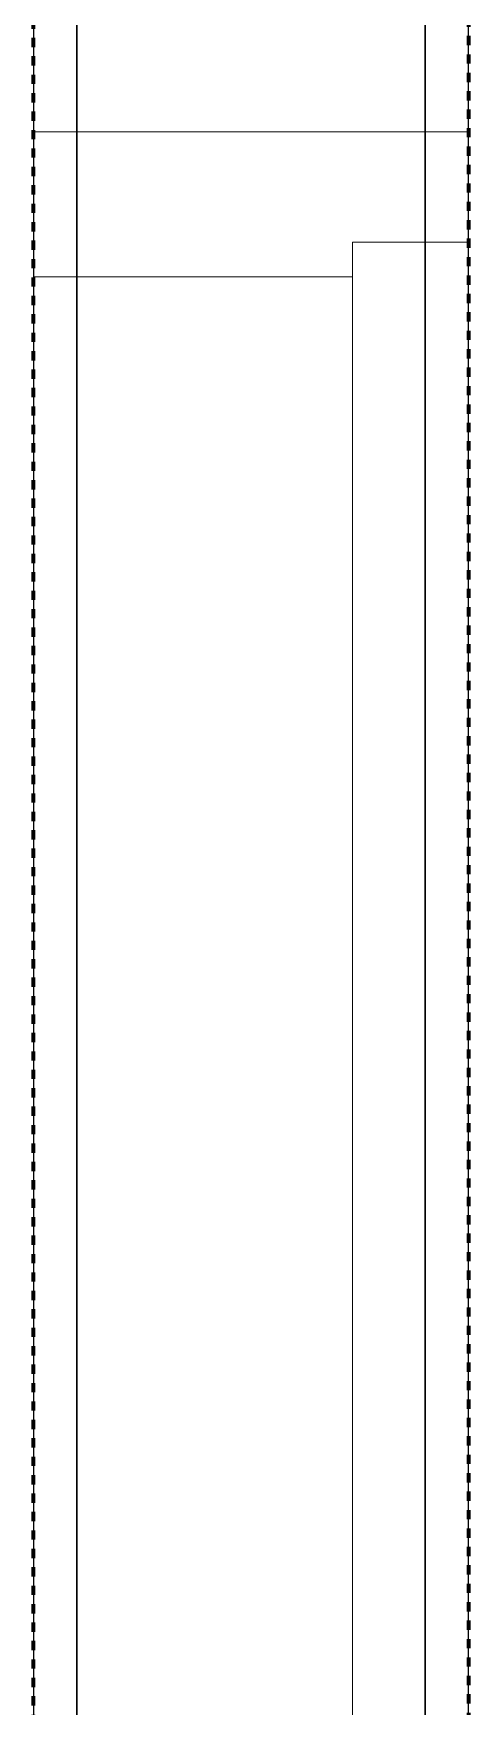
# Model space of a CAD drawing. Header units: millimetres. Extents: x -5300 to 98858, y -5196 to 93886.
# Drawn here: x 27335 to 27485, y 50757 to 51334 of the extents above; entities that cross this region are included whole.
import ezdxf

# ---------------------------------------------------------------- set-up
doc = ezdxf.new("R2010")
doc.units = ezdxf.units.MM
doc.linetypes.add('Штрих', pattern=[6.35, 3.175, -3.175])
doc.linetypes.add('Штрих_2_', pattern=[6.35, 3.175, -3.175])
for name, color, linetype, lineweight, true_color in [('_Разделитель помещений_', 4, 'Штрих', 70, 0x00ffff), ('Двери', 7, 'Continuous', 18, 0x7f7f7f), ('Обобщенные модели', 7, 'Continuous', 18, 0x7f7f7f), ('Стены', 7, 'Continuous', 18, 0x7f7f7f), ('Стены разрез', 7, 'Continuous', 50, 0x7f7f7f)]:
    doc.layers.add(name, color=color, linetype=linetype, lineweight=lineweight, true_color=true_color)

# ---------------------------------------------------------------- blocks, each defined once
blk = doc.blocks.new('СТВ_Перегородка_Кирпич 163996 - СТВ_Перегородка_Кирпич 2-247313-Подвал')
at = {"layer": 'Стены', "color": 254, "true_color": 0xd4d4d4}
blk.add_line((27350, 46650), (27350, 52500), dxfattribs=at)
blk = doc.blocks.new('СТВ_Перегородка_Кирпич 163996 - СТВ_Перегородка_Кирпич 163996-247310-Подвал')
at = {"layer": 'Стены', "color": 254, "true_color": 0xd4d4d4}
for p, q in [((27350, 51300), (27335, 51300)), ((27335, 51300), (27335, 51300)), ((27335, 50200), (27335, 51300)), ((27470, 51300), (27350, 51300)), ((27350, 51300), (27350, 51300)), ((27350, 50200), (27350, 51300)), ((27350, 51300), (27350, 50200)), ((27350, 51300), (27350, 51300)), ((27485, 51300), (27470, 51300)), ((27470, 51300), (27470, 51300)), ((27470, 50200), (27470, 51300)), ((27470, 51300), (27470, 50200)), ((27470, 51300), (27470, 51300)), ((27485, 51300), (27485, 50200)), ((27485, 51300), (27485, 51300))]:
    blk.add_line(p, q, dxfattribs=at)
at = {"layer": 'Стены разрез', "color": 254, "lineweight": 25, "true_color": 0xd4d4d4}
for p, q in [((27350, 52350), (27350, 46650)), ((27470, 46650), (27470, 52350)), ((27335, 52330), (27335, 49460)), ((27350, 49460), (27350, 52330)), ((27470, 52330), (27470, 46665)), ((27485, 46665), (27485, 52330))]:
    blk.add_line(p, q, dxfattribs=at)
blk.add_blockref('СТВ_Перегородка_Кирпич 163996 - СТВ_Перегородка_Кирпич 2-247313-Подвал', (0, 0))
blk = doc.blocks.new('Д-5 - Д-5-247359-Подвал')
at = {"layer": 'Двери', "color": 254, "true_color": 0xd4d4d4}
for p, q in [((27485, 51300), (27335, 51300)), ((27335, 51300), (27335, 51250)), ((27485, 51300), (27335, 51300)), ((27335, 51300), (27335, 51300)), ((27335, 51300), (27485, 51300)), ((27335, 51300), (27335, 51300)), ((27335, 51300), (27335, 51250)), ((27335, 51250), (27335, 51300)), ((27335, 51250), (27335, 51300)), ((27335, 51300), (27485, 51300)), ((27335, 51250), (27335, 51300)), ((27335, 51300), (27485, 51300)), ((27485, 51300), (27335, 51300)), ((27335, 51300), (27335, 51300)), ((27335, 51300), (27485, 51300)), ((27485, 51300), (27335, 51300)), ((27335, 51300), (27335, 50200)), ((27335, 50200), (27335, 51300)), ((27335, 51300), (27335, 51300)), ((27335, 51300), (27335, 51250)), ((27485, 51262), (27485, 51300)), ((27485, 51262), (27485, 51300)), ((27485, 51300), (27485, 51300)), ((27485, 51300), (27485, 51262)), ((27485, 51300), (27485, 51300)), ((27485, 51300), (27485, 51262)), ((27485, 50200), (27485, 51300)), ((27485, 51300), (27485, 51300)), ((27485, 51300), (27485, 51262)), ((27485, 51300), (27485, 51262)), ((27485, 51300), (27485, 51300)), ((27485, 50200), (27485, 51300)), ((27445, 51262), (27485, 51262)), ((27445, 51250), (27445, 51262)), ((27445, 51262), (27445, 51262)), ((27445, 51262), (27485, 51262)), ((27485, 51262), (27445, 51262)), ((27445, 51250), (27445, 51262)), ((27445, 51262), (27445, 51262)), ((27445, 51262), (27445, 51250)), ((27445, 51262), (27445, 51250)), ((27485, 51262), (27445, 51262)), ((27445, 50238), (27445, 51262)), ((27445, 51262), (27485, 51262)), ((27485, 51262), (27445, 51262)), ((27445, 51262), (27445, 51262)), ((27445, 51262), (27485, 51262)), ((27445, 51262), (27445, 51250)), ((27485, 51262), (27445, 51262)), ((27445, 51262), (27445, 51262)), ((27445, 51262), (27445, 50238)), ((27445, 51250), (27445, 51262)), ((27445, 50238), (27445, 51262)), ((27445, 51262), (27485, 51262)), ((27445, 51262), (27445, 50238)), ((27445, 50238), (27445, 51262)), ((27445, 51262), (27445, 51262)), ((27485, 51262), (27445, 51262)), ((27445, 51262), (27445, 51262)), ((27445, 51262), (27485, 51262)), ((27485, 51262), (27445, 51262)), ((27445, 51262), (27445, 50238)), ((27485, 51262), (27485, 51262)), ((27485, 51262), (27485, 51262)), ((27485, 51262), (27485, 51262)), ((27485, 51262), (27485, 50238)), ((27485, 51262), (27485, 50238)), ((27485, 51262), (27485, 51262)), ((27485, 51262), (27485, 50238)), ((27485, 51262), (27485, 51262)), ((27485, 51262), (27485, 50238)), ((27485, 50238), (27485, 51262)), ((27485, 51262), (27485, 51262)), ((27485, 50238), (27485, 51262)), ((27335, 51250), (27445, 51250)), ((27335, 51250), (27335, 51250)), ((27445, 51250), (27335, 51250)), ((27335, 51250), (27335, 51250)), ((27335, 51250), (27445, 51250)), ((27445, 51250), (27335, 51250)), ((27445, 51250), (27335, 51250)), ((27335, 50250), (27335, 51250)), ((27335, 51250), (27445, 51250)), ((27335, 51250), (27335, 50250)), ((27445, 51250), (27445, 51250)), ((27445, 51250), (27445, 51250)), ((27445, 50250), (27445, 51250)), ((27445, 51250), (27445, 50250))]:
    blk.add_line(p, q, dxfattribs=at)
blk = doc.blocks.new('Д-5 - Д-5-247363-Подвал')
blk.add_blockref('Д-5 - Д-5-247359-Подвал', (0, 0))
blk = doc.blocks.new('ПОТ-1_3_1 244299 - ПОТ-1_3_1 244299-249922-Подвал')
at = {"layer": 'Обобщенные модели', "color": 254, "true_color": 0xd4d4d4}
for p, q in [((27335, 49475), (27335, 52330)), ((27335, 52330), (27335, 49475))]:
    blk.add_line(p, q, dxfattribs=at)

msp = doc.modelspace()

# ---------------------------------------------------------------- linework, layer by layer
at = {"layer": '_Разделитель помещений_', "color": 131, "linetype": 'Штрих_2_', "true_color": 0xaaffff}
for p, q in [((27335, 49475), (27335, 52330)), ((27485, 52330), (27485, 46665))]:
    msp.add_line(p, q, dxfattribs=at)

# ---------------------------------------------------------------- block references
at = {"layer": 'Двери', "color": 254, "true_color": 0xd4d4d4}
msp.add_blockref('Д-5 - Д-5-247363-Подвал', (0, 0), dxfattribs=at)
at = {"layer": 'Обобщенные модели', "color": 254, "true_color": 0xd4d4d4}
msp.add_blockref('ПОТ-1_3_1 244299 - ПОТ-1_3_1 244299-249922-Подвал', (0, 0), dxfattribs=at)
at = {"layer": 'Стены', "color": 254, "true_color": 0xd4d4d4}
msp.add_blockref('СТВ_Перегородка_Кирпич 163996 - СТВ_Перегородка_Кирпич 163996-247310-Подвал', (0, 0), dxfattribs=at)

doc.saveas('drawing.dxf')
